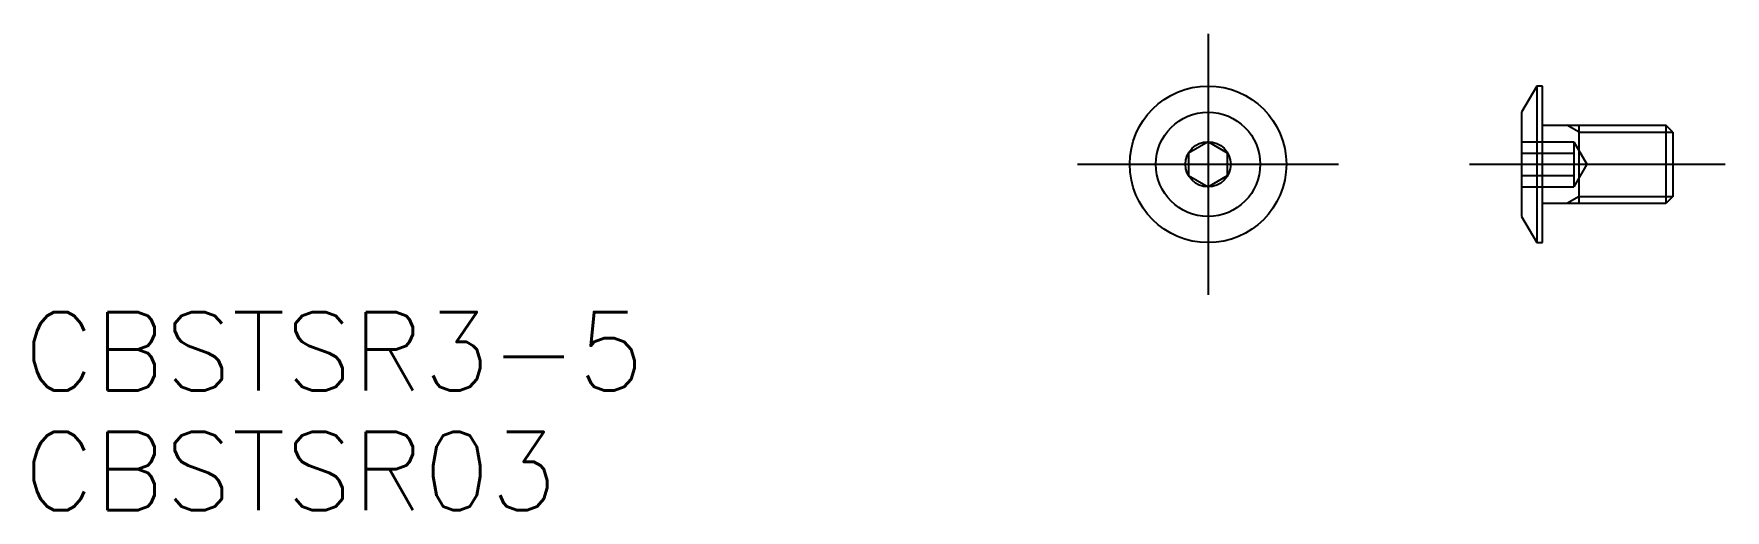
# Model space of a CAD drawing. Extents: x -45 to 19.8, y -13.3 to 5.
import ezdxf

# ---------------------------------------------------------------- set-up
doc = ezdxf.new("R2010")
doc.units = 0
doc.linetypes.add('CENTER', pattern=[50.8, 31.75, -6.35, 6.35, -6.35])
doc.linetypes.add('DASHED', pattern=[19.05, 12.7, -6.35])
doc.layers.get('0').update_dxf_attribs({"linetype": 'CONTINUOUS'})
doc.layers.add('CENTER', color=1, linetype='CENTER')
doc.styles.get("Standard").update_dxf_attribs({"font": 'txt.shx', "height": 3, "bigfont": 'bigfont.shx'})

msp = doc.modelspace()

# ---------------------------------------------------------------- linework, layer by layer
at = {"color": 7, "linetype": 'CONTINUOUS'}
for p, q in [((12.594, 3), (12.017, 2)), ((12.817, 3), (12.594, 3)), ((12.594, 3), (12.594, -3)), ((12.817, -3), (12.817, 3)), ((12.017, 2), (12.017, -2)), ((12.817, 1.5), (17.546, 1.5)), ((14.217, -1.5), (14.217, 1.5)), ((17.546, 1.5), (17.546, -1.5)), ((17.817, 1.23), (17.546, 1.5)), ((0, 0.866), (-0.75, 0.433)), ((0.75, 0.433), (0, 0.866)), ((17.817, 1.23), (17.817, -1.229)), ((-0.75, 0.433), (-0.75, -0.433)), ((0.75, -0.433), (0.75, 0.433)), ((-0.75, -0.433), (0, -0.866)), ((0, -0.866), (0.75, -0.433)), ((17.817, -1.229), (17.546, -1.5)), ((17.546, -1.5), (12.817, -1.5)), ((12.017, -2), (12.594, -3)), ((12.594, -3), (12.817, -3))]:
    msp.add_line(p, q, dxfattribs=at)
at = {"color": 3, "linetype": 'CONTINUOUS'}
for p, q in [((14.217, 1.23), (13.748, 1.5)), ((14.217, 1.23), (17.817, 1.23)), ((14.217, -1.229), (13.748, -1.5)), ((14.217, -1.229), (17.817, -1.229))]:
    msp.add_line(p, q, dxfattribs=at)
at = {"color": 3, "linetype": 'DASHED'}
for p, q in [((12.017, 0.866), (14.017, 0.866)), ((14.017, 0.866), (14.517, 0)), ((14.017, 0.866), (14.017, -0.866)), ((12.017, 0.433), (14.017, 0.433)), ((14.517, 0), (14.017, -0.866)), ((12.017, -0.433), (14.017, -0.433)), ((12.017, -0.866), (14.017, -0.866))]:
    msp.add_line(p, q, dxfattribs=at)
at = {"color": 7, "linetype": 'CONTINUOUS'}
for radius in [3, 2, 0.866]:
    msp.add_circle((0, 0), radius, dxfattribs=at)
at = {"layer": 'CENTER', "color": 1, "linetype": 'CENTER'}
for p, q in [((0, 5), (0, -5)), ((-5, 0), (5, 0)), ((10.017, 0), (19.817, 0))]:
    msp.add_line(p, q, dxfattribs=at)

# ---------------------------------------------------------------- texts
at = {"color": 7, "linetype": 'CONTINUOUS'}
for s, p in [('CBSTSR3-5', (-45.386, -8.665)), ('CBSTSR03', (-45.386, -13.253))]:
    msp.add_text(s, height=3, dxfattribs=at).set_placement(p)

doc.saveas('drawing.dxf')
